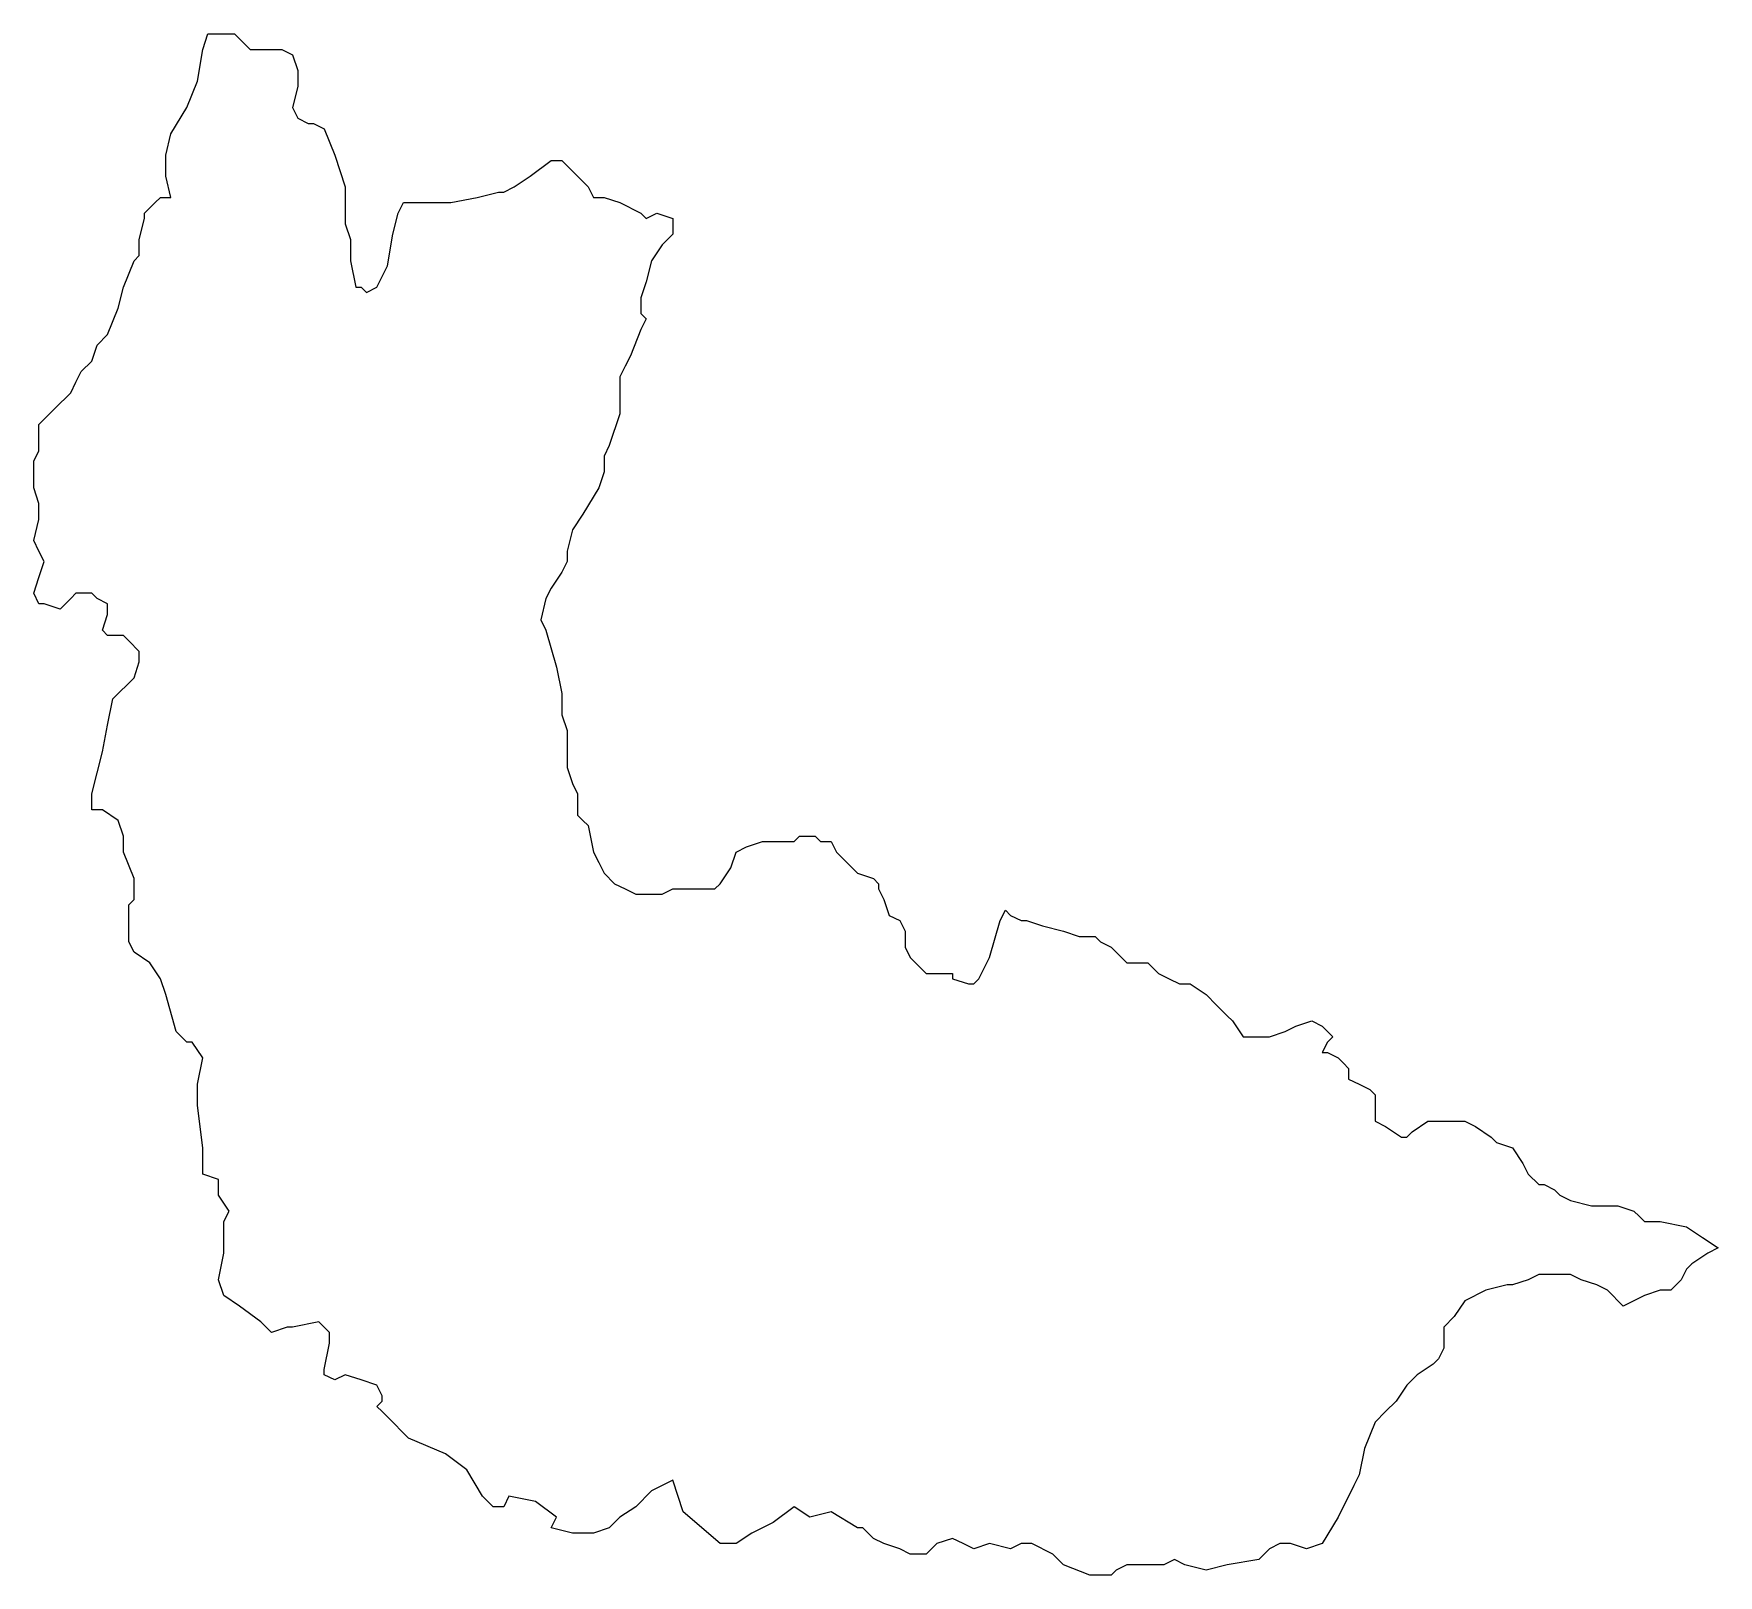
# Model space of a CAD drawing. Header units: millimetres. Extents: x 3569.1 to 3650.6, y 7456.4 to 7531.1.
import ezdxf

# ---------------------------------------------------------------- set-up
doc = ezdxf.new("R2010")
doc.units = ezdxf.units.MM
doc.layers.add('Cuenca', color=2, linetype='Continuous')

msp = doc.modelspace()

# ---------------------------------------------------------------- linework, layer by layer
at = {"layer": 'Cuenca', "lineweight": 0}
msp.add_lwpolyline([(3594.887, 7496.55), (3594.887, 7496.039), (3594.887, 7495.527), (3595.143, 7494.76), (3595.399, 7494.249), (3595.399, 7493.482), (3595.399, 7493.226), (3595.654, 7492.97), (3595.91, 7492.714), (3596.166, 7491.436), (3596.422, 7490.924), (3596.677, 7490.413), (3597.189, 7489.901), (3597.7, 7489.646), (3598.212, 7489.39), (3598.979, 7489.39), (3599.49, 7489.39), (3600.002, 7489.646), (3600.769, 7489.646), (3601.28, 7489.646), (3602.047, 7489.646), (3602.303, 7489.901), (3602.815, 7490.669), (3603.07, 7491.436), (3603.07, 7491.436), (3603.582, 7491.691), (3604.349, 7491.947), (3605.372, 7491.947), (3605.883, 7491.947), (3606.139, 7492.203), (3606.906, 7492.203), (3607.162, 7491.947), (3607.418, 7491.947), (3607.673, 7491.947), (3607.929, 7491.436), (3608.696, 7490.669), (3608.952, 7490.413), (3609.719, 7490.157), (3609.975, 7489.901), (3609.975, 7489.646), (3610.231, 7489.134), (3610.486, 7488.367), (3610.998, 7488.111), (3611.253, 7487.6), (3611.253, 7486.833), (3611.509, 7486.321), (3611.765, 7486.066), (3612.276, 7485.554), (3612.788, 7485.554), (3613.555, 7485.554), (3613.555, 7485.298), (3614.322, 7485.043), (3614.578, 7485.043), (3614.834, 7485.298), (3615.089, 7485.81), (3615.345, 7486.321), (3615.856, 7488.111), (3616.112, 7488.623), (3616.368, 7488.367), (3616.879, 7488.111), (3617.135, 7488.111), (3617.902, 7487.856), (3618.925, 7487.6), (3619.692, 7487.344), (3620.459, 7487.344), (3620.715, 7487.088), (3621.227, 7486.833), (3621.482, 7486.577), (3621.994, 7486.066), (3622.505, 7486.066), (3623.017, 7486.066), (3623.528, 7485.554), (3624.039, 7485.298), (3624.551, 7485.043), (3625.062, 7485.043), (3625.83, 7484.531), (3626.341, 7484.02), (3626.852, 7483.508), (3627.108, 7483.253), (3627.62, 7482.486), (3628.131, 7482.486), (3628.898, 7482.486), (3629.665, 7482.741), (3630.177, 7482.997), (3630.944, 7483.253), (3631.455, 7482.997), (3631.455, 7482.997), (3631.967, 7482.486), (3631.711, 7482.23), (3631.455, 7481.718), (3631.711, 7481.718), (3632.223, 7481.463), (3632.478, 7481.207), (3632.734, 7480.951), (3632.734, 7480.44), (3633.245, 7480.184), (3633.757, 7479.928), (3634.013, 7479.673), (3634.013, 7478.905), (3634.013, 7478.394), (3634.524, 7478.138), (3635.291, 7477.627), (3635.547, 7477.627), (3635.803, 7477.883), (3636.57, 7478.394), (3637.337, 7478.394), (3637.848, 7478.394), (3638.36, 7478.394), (3638.871, 7478.138), (3639.638, 7477.627), (3639.894, 7477.371), (3640.661, 7477.115), (3641.173, 7476.348), (3641.428, 7475.837), (3641.94, 7475.325), (3642.196, 7475.325), (3642.707, 7475.07), (3642.963, 7474.814), (3643.474, 7474.558), (3644.497, 7474.302), (3645.776, 7474.302), (3646.543, 7474.047), (3646.799, 7473.791), (3647.054, 7473.535), (3647.822, 7473.535), (3649.1, 7473.28), (3649.867, 7472.768), (3650.634, 7472.257), (3650.123, 7472.001), (3649.356, 7471.49), (3649.1, 7471.234), (3648.844, 7470.722), (3648.333, 7470.211), (3647.822, 7470.211), (3647.054, 7469.955), (3646.543, 7469.699), (3646.031, 7469.444), (3645.264, 7470.211), (3644.753, 7470.467), (3643.986, 7470.722), (3643.474, 7470.978), (3643.474, 7470.978), (3642.963, 7470.978), (3641.94, 7470.978), (3641.428, 7470.722), (3640.661, 7470.467), (3640.406, 7470.467), (3639.383, 7470.211), (3638.36, 7469.699), (3637.848, 7468.932), (3637.337, 7468.421), (3637.337, 7467.398), (3637.081, 7466.887), (3636.826, 7466.631), (3636.058, 7466.119), (3635.547, 7465.608), (3635.035, 7464.841), (3634.524, 7464.329), (3634.013, 7463.818), (3633.501, 7462.539), (3633.245, 7461.261), (3632.99, 7460.749), (3632.223, 7459.215), (3631.455, 7457.936), (3630.688, 7457.681), (3629.921, 7457.936), (3629.665, 7457.936), (3629.41, 7457.936), (3628.898, 7457.681), (3628.387, 7457.169), (3626.852, 7456.913), (3625.83, 7456.658), (3624.807, 7456.913), (3624.295, 7457.169), (3623.784, 7456.913), (3623.272, 7456.913), (3621.994, 7456.913), (3621.482, 7456.658), (3621.227, 7456.402), (3620.204, 7456.402), (3618.925, 7456.913), (3618.414, 7457.425), (3617.391, 7457.936), (3616.879, 7457.936), (3616.368, 7457.681), (3615.345, 7457.936), (3614.578, 7457.681), (3614.066, 7457.936), (3613.555, 7458.192), (3612.788, 7457.936), (3612.276, 7457.425), (3611.509, 7457.425), (3610.998, 7457.681), (3610.231, 7457.936), (3609.719, 7458.192), (3609.208, 7458.703), (3608.952, 7458.703), (3607.673, 7459.471), (3606.65, 7459.215), (3605.883, 7459.726), (3604.86, 7458.959), (3603.838, 7458.448), (3603.07, 7457.936), (3602.303, 7457.936), (3600.513, 7459.471), (3600.002, 7461.005), (3598.979, 7460.494), (3598.212, 7459.726), (3597.445, 7459.215), (3596.933, 7458.703), (3596.166, 7458.448), (3595.143, 7458.448), (3594.12, 7458.703), (3594.376, 7459.215), (3593.353, 7459.982), (3592.074, 7460.238), (3591.819, 7459.726), (3591.307, 7459.726), (3590.796, 7460.238), (3590.029, 7461.516), (3589.006, 7462.284), (3587.216, 7463.051), (3586.193, 7464.074), (3585.937, 7464.329), (3585.681, 7464.585), (3585.937, 7464.841), (3585.937, 7465.097), (3585.681, 7465.608), (3584.914, 7465.864), (3584.147, 7466.119), (3583.636, 7465.864), (3583.124, 7466.119), (3583.124, 7466.375), (3583.38, 7467.654), (3583.38, 7468.165), (3582.868, 7468.677), (3581.59, 7468.421), (3581.334, 7468.421), (3580.567, 7468.165), (3580.056, 7468.677), (3579.033, 7469.444), (3578.265, 7469.955), (3578.01, 7470.722), (3578.265, 7472.001), (3578.265, 7473.535), (3578.521, 7474.047), (3578.01, 7474.814), (3578.01, 7475.581), (3577.243, 7475.837), (3577.243, 7477.115), (3576.987, 7479.161), (3576.987, 7480.184), (3577.243, 7481.463), (3576.731, 7482.23), (3576.475, 7482.23), (3575.964, 7482.741), (3575.453, 7484.531), (3575.197, 7485.298), (3574.685, 7486.066), (3573.918, 7486.577), (3573.663, 7487.088), (3573.663, 7487.344), (3573.663, 7487.6), (3573.663, 7488.367), (3573.663, 7488.879), (3573.918, 7489.134), (3573.918, 7490.157), (3573.407, 7491.436), (3573.407, 7492.203), (3573.151, 7492.97), (3572.384, 7493.482), (3571.872, 7493.482), (3571.872, 7493.737), (3571.872, 7494.249), (3572.384, 7496.294), (3572.64, 7497.573), (3572.895, 7498.852), (3573.918, 7499.875), (3574.174, 7500.642), (3574.174, 7501.153), (3573.663, 7501.665), (3573.407, 7501.92), (3572.64, 7501.92), (3572.384, 7502.176), (3572.64, 7502.943), (3572.64, 7503.199), (3572.64, 7503.455), (3572.128, 7503.71), (3571.872, 7503.966), (3571.361, 7503.966), (3571.105, 7503.966), (3570.85, 7503.71), (3570.594, 7503.455), (3570.338, 7503.199), (3569.571, 7503.455), (3569.315, 7503.455), (3569.06, 7503.966), (3569.315, 7504.733), (3569.571, 7505.5), (3569.315, 7506.012), (3569.06, 7506.523), (3569.315, 7507.546), (3569.315, 7508.313), (3569.06, 7509.08), (3569.06, 7510.359), (3569.315, 7510.871), (3569.315, 7511.638), (3569.315, 7512.149), (3569.571, 7512.405), (3569.827, 7512.661), (3570.082, 7512.916), (3570.082, 7512.916), (3570.85, 7513.683), (3571.105, 7514.195), (3571.361, 7514.706), (3571.872, 7515.218), (3572.128, 7515.985), (3572.64, 7516.496), (3573.151, 7517.775), (3573.407, 7518.798), (3573.918, 7520.076), (3574.174, 7520.332), (3574.174, 7521.099), (3574.43, 7522.122), (3574.43, 7522.378), (3574.941, 7522.889), (3575.197, 7523.145), (3575.453, 7523.145), (3575.708, 7523.145), (3575.453, 7524.168), (3575.453, 7525.191), (3575.708, 7526.214), (3576.475, 7527.492), (3576.987, 7528.771), (3577.243, 7530.305), (3577.498, 7531.072), (3577.754, 7531.072), (3578.265, 7531.072), (3578.777, 7531.072), (3579.288, 7530.561), (3579.544, 7530.305), (3579.8, 7530.305), (3580.823, 7530.305), (3581.078, 7530.305), (3581.59, 7530.05), (3581.846, 7529.282), (3581.846, 7528.515), (3581.59, 7527.492), (3581.846, 7526.981), (3582.357, 7526.725), (3582.613, 7526.725), (3583.124, 7526.469), (3583.636, 7525.191), (3584.147, 7523.657), (3584.147, 7523.145), (3584.147, 7521.866), (3584.403, 7521.099), (3584.403, 7520.076), (3584.658, 7518.798), (3584.914, 7518.798), (3585.17, 7518.542), (3585.681, 7518.798), (3586.193, 7519.821), (3586.449, 7521.355), (3586.704, 7522.378), (3586.96, 7522.889), (3588.239, 7522.889), (3589.006, 7522.889), (3589.261, 7522.889), (3590.54, 7523.145), (3591.563, 7523.401), (3591.819, 7523.401), (3592.33, 7523.657), (3593.097, 7524.168), (3594.12, 7524.935), (3594.632, 7524.935), (3594.887, 7524.679), (3595.399, 7524.168), (3595.91, 7523.657), (3596.166, 7523.145), (3596.677, 7523.145), (3597.445, 7522.889), (3598.467, 7522.378), (3598.723, 7522.122), (3599.235, 7522.378), (3600.002, 7522.122), (3600.002, 7521.866), (3600.002, 7521.355), (3599.49, 7520.844), (3598.979, 7520.076), (3598.723, 7519.054), (3598.467, 7518.286), (3598.467, 7517.519), (3598.723, 7517.264), (3598.467, 7516.752), (3597.956, 7515.473), (3597.7, 7514.962), (3597.445, 7514.451), (3597.445, 7513.172), (3597.445, 7512.661), (3596.933, 7511.126), (3596.677, 7510.615), (3596.677, 7509.848), (3596.422, 7509.08), (3595.654, 7507.802), (3595.143, 7507.035), (3594.887, 7506.012), (3594.887, 7505.5), (3594.632, 7504.989), (3594.12, 7504.222), (3593.864, 7503.71), (3593.609, 7502.687), (3593.864, 7502.176), (3594.376, 7500.386), (3594.632, 7499.107), (3594.632, 7498.084), (3594.887, 7497.317), (3594.887, 7496.039)], dxfattribs=at)
msp.add_lwpolyline([(3594.887, 7496.55), (3594.887, 7496.039), (3594.887, 7495.527), (3595.143, 7494.76), (3595.399, 7494.249), (3595.399, 7493.482), (3595.399, 7493.226), (3595.654, 7492.97), (3595.91, 7492.714), (3596.166, 7491.436), (3596.422, 7490.924), (3596.677, 7490.413), (3597.189, 7489.901), (3597.7, 7489.646), (3598.212, 7489.39), (3598.979, 7489.39), (3599.49, 7489.39), (3600.002, 7489.646), (3600.769, 7489.646), (3601.28, 7489.646), (3602.047, 7489.646), (3602.303, 7489.901), (3602.815, 7490.669), (3603.07, 7491.436), (3603.07, 7491.436), (3603.582, 7491.691), (3604.349, 7491.947), (3605.372, 7491.947), (3605.883, 7491.947), (3606.139, 7492.203), (3606.906, 7492.203), (3607.162, 7491.947), (3607.418, 7491.947), (3607.673, 7491.947), (3607.929, 7491.436), (3608.696, 7490.669), (3608.952, 7490.413), (3609.719, 7490.157), (3609.975, 7489.901), (3609.975, 7489.646), (3610.231, 7489.134), (3610.486, 7488.367), (3610.998, 7488.111), (3611.253, 7487.6), (3611.253, 7486.833), (3611.509, 7486.321), (3611.765, 7486.066), (3612.276, 7485.554), (3612.788, 7485.554), (3613.555, 7485.554), (3613.555, 7485.298), (3614.322, 7485.043), (3614.578, 7485.043), (3614.834, 7485.298), (3615.089, 7485.81), (3615.345, 7486.321), (3615.856, 7488.111), (3616.112, 7488.623), (3616.368, 7488.367), (3616.879, 7488.111), (3617.135, 7488.111), (3617.902, 7487.856), (3618.925, 7487.6), (3619.692, 7487.344), (3620.459, 7487.344), (3620.715, 7487.088), (3621.227, 7486.833), (3621.482, 7486.577), (3621.994, 7486.066), (3622.505, 7486.066), (3623.017, 7486.066), (3623.528, 7485.554), (3624.039, 7485.298), (3624.551, 7485.043), (3625.062, 7485.043), (3625.83, 7484.531), (3626.341, 7484.02), (3626.852, 7483.508), (3627.108, 7483.253), (3627.62, 7482.486), (3628.131, 7482.486), (3628.898, 7482.486), (3629.665, 7482.741), (3630.177, 7482.997), (3630.944, 7483.253), (3631.455, 7482.997), (3631.455, 7482.997), (3631.967, 7482.486), (3631.711, 7482.23), (3631.455, 7481.718), (3631.711, 7481.718), (3632.223, 7481.463), (3632.478, 7481.207), (3632.734, 7480.951), (3632.734, 7480.44), (3633.245, 7480.184), (3633.757, 7479.928), (3634.013, 7479.673), (3634.013, 7478.905), (3634.013, 7478.394), (3634.524, 7478.138), (3635.291, 7477.627), (3635.547, 7477.627), (3635.803, 7477.883), (3636.57, 7478.394), (3637.337, 7478.394), (3637.848, 7478.394), (3638.36, 7478.394), (3638.871, 7478.138), (3639.638, 7477.627), (3639.894, 7477.371), (3640.661, 7477.115), (3641.173, 7476.348), (3641.428, 7475.837), (3641.94, 7475.325), (3642.196, 7475.325), (3642.707, 7475.07), (3642.963, 7474.814), (3643.474, 7474.558), (3644.497, 7474.302), (3645.776, 7474.302), (3646.543, 7474.047), (3646.799, 7473.791), (3647.054, 7473.535), (3647.822, 7473.535), (3649.1, 7473.28), (3649.867, 7472.768), (3650.634, 7472.257), (3650.123, 7472.001), (3649.356, 7471.49), (3649.1, 7471.234), (3648.844, 7470.722), (3648.333, 7470.211), (3647.822, 7470.211), (3647.054, 7469.955), (3646.543, 7469.699), (3646.031, 7469.444), (3645.264, 7470.211), (3644.753, 7470.467), (3643.986, 7470.722), (3643.474, 7470.978), (3643.474, 7470.978), (3642.963, 7470.978), (3641.94, 7470.978), (3641.428, 7470.722), (3640.661, 7470.467), (3640.406, 7470.467), (3639.383, 7470.211), (3638.36, 7469.699), (3637.848, 7468.932), (3637.337, 7468.421), (3637.337, 7467.398), (3637.081, 7466.887), (3636.826, 7466.631), (3636.058, 7466.119), (3635.547, 7465.608), (3635.035, 7464.841), (3634.524, 7464.329), (3634.013, 7463.818), (3633.501, 7462.539), (3633.245, 7461.261), (3632.99, 7460.749), (3632.223, 7459.215), (3631.455, 7457.936), (3630.688, 7457.681), (3629.921, 7457.936), (3629.665, 7457.936), (3629.41, 7457.936), (3628.898, 7457.681), (3628.387, 7457.169), (3626.852, 7456.913), (3625.83, 7456.658), (3624.807, 7456.913), (3624.295, 7457.169), (3623.784, 7456.913), (3623.272, 7456.913), (3621.994, 7456.913), (3621.482, 7456.658), (3621.227, 7456.402), (3620.204, 7456.402), (3618.925, 7456.913), (3618.414, 7457.425), (3617.391, 7457.936), (3616.879, 7457.936), (3616.368, 7457.681), (3615.345, 7457.936), (3614.578, 7457.681), (3614.066, 7457.936), (3613.555, 7458.192), (3612.788, 7457.936), (3612.276, 7457.425), (3611.509, 7457.425), (3610.998, 7457.681), (3610.231, 7457.936), (3609.719, 7458.192), (3609.208, 7458.703), (3608.952, 7458.703), (3607.673, 7459.471), (3606.65, 7459.215), (3605.883, 7459.726), (3604.86, 7458.959), (3603.838, 7458.448), (3603.07, 7457.936), (3602.303, 7457.936), (3600.513, 7459.471), (3600.002, 7461.005), (3598.979, 7460.494), (3598.212, 7459.726), (3597.445, 7459.215), (3596.933, 7458.703), (3596.166, 7458.448), (3595.143, 7458.448), (3594.12, 7458.703), (3594.376, 7459.215), (3593.353, 7459.982), (3592.074, 7460.238), (3591.819, 7459.726), (3591.307, 7459.726), (3590.796, 7460.238), (3590.029, 7461.516), (3589.006, 7462.284), (3587.216, 7463.051), (3586.193, 7464.074), (3585.937, 7464.329), (3585.681, 7464.585), (3585.937, 7464.841), (3585.937, 7465.097), (3585.681, 7465.608), (3584.914, 7465.864), (3584.147, 7466.119), (3583.636, 7465.864), (3583.124, 7466.119), (3583.124, 7466.375), (3583.38, 7467.654), (3583.38, 7468.165), (3582.868, 7468.677), (3581.59, 7468.421), (3581.334, 7468.421), (3580.567, 7468.165), (3580.056, 7468.677), (3579.033, 7469.444), (3578.265, 7469.955), (3578.01, 7470.722), (3578.265, 7472.001), (3578.265, 7473.535), (3578.521, 7474.047), (3578.01, 7474.814), (3578.01, 7475.581), (3577.243, 7475.837), (3577.243, 7477.115), (3576.987, 7479.161), (3576.987, 7480.184), (3577.243, 7481.463), (3576.731, 7482.23), (3576.475, 7482.23), (3575.964, 7482.741), (3575.453, 7484.531), (3575.197, 7485.298), (3574.685, 7486.066), (3573.918, 7486.577), (3573.663, 7487.088), (3573.663, 7487.344), (3573.663, 7487.6), (3573.663, 7488.367), (3573.663, 7488.879), (3573.918, 7489.134), (3573.918, 7490.157), (3573.407, 7491.436), (3573.407, 7492.203), (3573.151, 7492.97), (3572.384, 7493.482), (3571.872, 7493.482), (3571.872, 7493.737), (3571.872, 7494.249), (3572.384, 7496.294), (3572.64, 7497.573), (3572.895, 7498.852), (3573.918, 7499.875), (3574.174, 7500.642), (3574.174, 7501.153), (3573.663, 7501.665), (3573.407, 7501.92), (3572.64, 7501.92), (3572.384, 7502.176), (3572.64, 7502.943), (3572.64, 7503.199), (3572.64, 7503.455), (3572.128, 7503.71), (3571.872, 7503.966), (3571.361, 7503.966), (3571.105, 7503.966), (3570.85, 7503.71), (3570.594, 7503.455), (3570.338, 7503.199), (3569.571, 7503.455), (3569.315, 7503.455), (3569.06, 7503.966), (3569.315, 7504.733), (3569.571, 7505.5), (3569.315, 7506.012), (3569.06, 7506.523), (3569.315, 7507.546), (3569.315, 7508.313), (3569.06, 7509.08), (3569.06, 7510.359), (3569.315, 7510.871), (3569.315, 7511.638), (3569.315, 7512.149), (3569.571, 7512.405), (3569.827, 7512.661), (3570.082, 7512.916), (3570.082, 7512.916), (3570.85, 7513.683), (3571.105, 7514.195), (3571.361, 7514.706), (3571.872, 7515.218), (3572.128, 7515.985), (3572.64, 7516.496), (3573.151, 7517.775), (3573.407, 7518.798), (3573.918, 7520.076), (3574.174, 7520.332), (3574.174, 7521.099), (3574.43, 7522.122), (3574.43, 7522.378), (3574.941, 7522.889), (3575.197, 7523.145), (3575.453, 7523.145), (3575.708, 7523.145), (3575.453, 7524.168), (3575.453, 7525.191), (3575.708, 7526.214), (3576.475, 7527.492), (3576.987, 7528.771), (3577.243, 7530.305), (3577.498, 7531.072), (3577.754, 7531.072), (3578.265, 7531.072), (3578.777, 7531.072), (3579.288, 7530.561), (3579.544, 7530.305), (3579.8, 7530.305), (3580.823, 7530.305), (3581.078, 7530.305), (3581.59, 7530.05), (3581.846, 7529.282), (3581.846, 7528.515), (3581.59, 7527.492), (3581.846, 7526.981), (3582.357, 7526.725), (3582.613, 7526.725), (3583.124, 7526.469), (3583.636, 7525.191), (3584.147, 7523.657), (3584.147, 7523.145), (3584.147, 7521.866), (3584.403, 7521.099), (3584.403, 7520.076), (3584.658, 7518.798), (3584.914, 7518.798), (3585.17, 7518.542), (3585.681, 7518.798), (3586.193, 7519.821), (3586.449, 7521.355), (3586.704, 7522.378), (3586.96, 7522.889), (3588.239, 7522.889), (3589.006, 7522.889), (3589.261, 7522.889), (3590.54, 7523.145), (3591.563, 7523.401), (3591.819, 7523.401), (3592.33, 7523.657), (3593.097, 7524.168), (3594.12, 7524.935), (3594.632, 7524.935), (3594.887, 7524.679), (3595.399, 7524.168), (3595.91, 7523.657), (3596.166, 7523.145), (3596.677, 7523.145), (3597.445, 7522.889), (3598.467, 7522.378), (3598.723, 7522.122), (3599.235, 7522.378), (3600.002, 7522.122), (3600.002, 7521.866), (3600.002, 7521.355), (3599.49, 7520.844), (3598.979, 7520.076), (3598.723, 7519.054), (3598.467, 7518.286), (3598.467, 7517.519), (3598.723, 7517.264), (3598.467, 7516.752), (3597.956, 7515.473), (3597.7, 7514.962), (3597.445, 7514.451), (3597.445, 7513.172), (3597.445, 7512.661), (3596.933, 7511.126), (3596.677, 7510.615), (3596.677, 7509.848), (3596.422, 7509.08), (3595.654, 7507.802), (3595.143, 7507.035), (3594.887, 7506.012), (3594.887, 7505.5), (3594.632, 7504.989), (3594.12, 7504.222), (3593.864, 7503.71), (3593.609, 7502.687), (3593.864, 7502.176), (3594.376, 7500.386), (3594.632, 7499.107), (3594.632, 7498.084), (3594.887, 7497.317), (3594.887, 7496.039)], dxfattribs=at)

doc.saveas('drawing.dxf')
